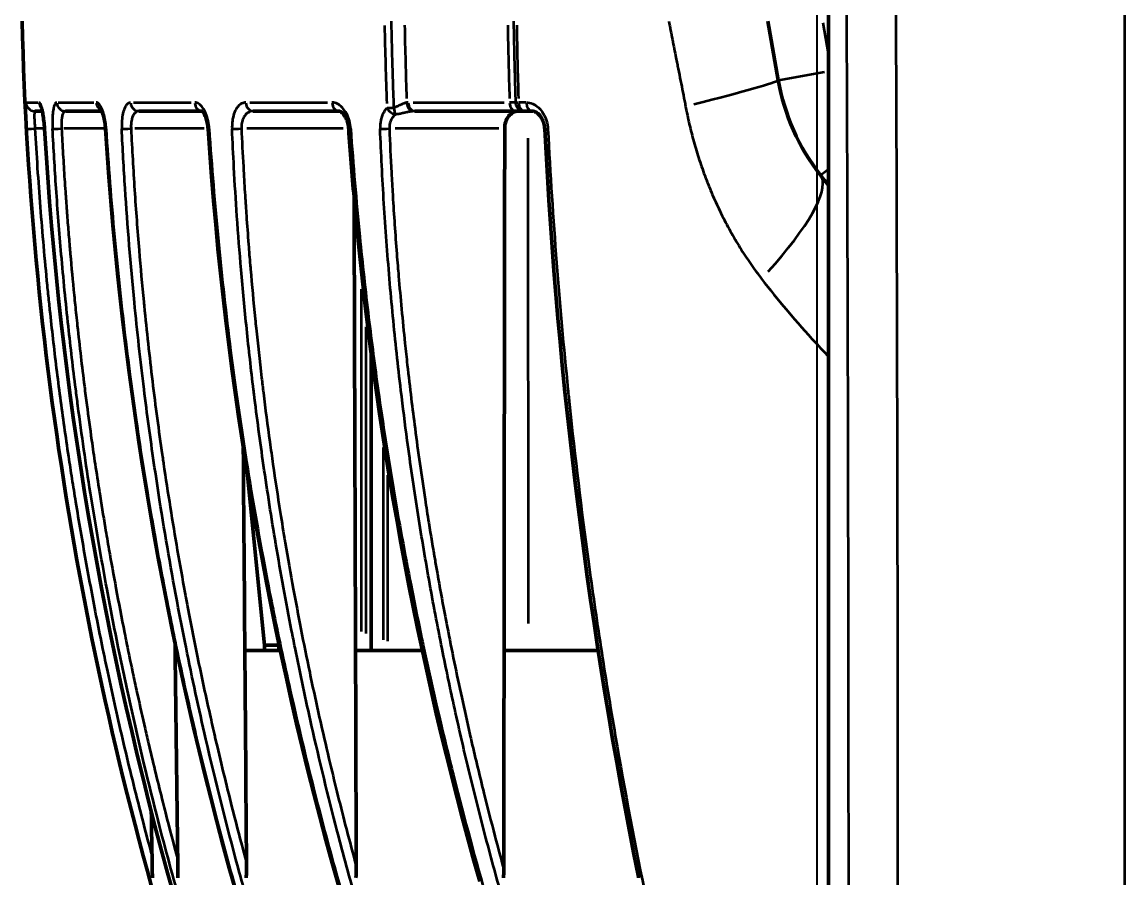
# Model space of a CAD drawing. Header units: millimetres. Extents: x 40 to 2195, y 40 to 1687.
# Drawn here: x 1656.9 to 1718.3, y 871.3 to 918.9 of the extents above; entities that cross this region are included whole.
import ezdxf

# ---------------------------------------------------------------- set-up
doc = ezdxf.new("R2010")
doc.units = ezdxf.units.MM
doc.header["$LTSCALE"] = 8
for name, color, linetype, lineweight in [('Dimension (ISO)', 7, 'Continuous', 25), ('Visible (ISO)', 7, 'Continuous', 50), ('Visible Narrow (ISO)', 7, 'Continuous', 35)]:
    doc.layers.add(name, color=color, linetype=linetype, lineweight=lineweight)
doc.styles.add('Note Text (ANSI)', font='tahoma.ttf')
doc.dimstyles.new('Default (ISO)', dxfattribs={"dimscale": 8, "dimtxt": 1, "dimasz": 2.5, "dimexe": 3.175, "dimexo": 0, "dimgap": 0.762, "dimtad": 1, "dimrnd": 1e-08, "dimzin": 0, "dimdsep": 46, "dimtxsty": 'Note Text (ANSI)', "dimcen": 0.09, "dimdle": 10, "dimclrd": 1, "dimclre": 1, "dimclrt": 1, "dimazin": 0, "dimtfac": 3.5052, "dimtmove": 0, "dimatfit": 3, "dimfxl": 1, "dimtolj": 1, "dimtzin": 0, "dimlwd": -1, "dimlwe": -1, "dimarcsym": 0})

# ---------------------------------------------------------------- blocks, each defined once
blk = doc.blocks.new('*D12')
at = {"layer": 'Defpoints', "color": 0, "transparency": 16777216}
for p in [(1778.421, 1105.216), (1701.164, 772.256), (1778.421, 772.256)]:
    blk.add_point(p, dxfattribs=at)
at = {"layer": 'Dimension (ISO)', "color": 1, "transparency": 16777216}
for p, q in [((1701.164, 772.256), (1701.164, 1130.616)), ((1778.421, 772.256), (1778.421, 1130.616)), ((1721.164, 1105.216), (1758.421, 1105.216))]:
    blk.add_line(p, q, dxfattribs=at)
for points in [[(1721.164, 1108.55), (1721.164, 1101.883), (1701.164, 1105.216)], [(1758.421, 1108.55), (1758.421, 1101.883), (1778.421, 1105.216)]]:
    blk.add_solid(points, dxfattribs=at)
at = {"layer": 'Dimension (ISO)', "color": 1, "transparency": 16777216, "insert": (1690.21, 1121.779), "char_height": 8, "attachment_point": 1, "style": 'Note Text (ANSI)'}
blk.add_mtext('\\A1;77.26 mm [3.042 in]', dxfattribs=at)

msp = doc.modelspace()

# ---------------------------------------------------------------- linework, layer by layer
at = {"layer": 'Visible (ISO)'}
for p, q in [((1701.792, 961.526), (1701.792, 816.708)), ((1698.413, 918.94), (1698.99, 915.667)), ((1698.819, 916.639), (1698.819, 916.639)), ((1698.854, 916.44), (1698.854, 916.44)), ((1657.627, 913.94), (1658.041, 913.94)), ((1658.053, 913.94), (1658.053, 913.94)), ((1659.327, 913.94), (1661.349, 913.94)), ((1661.407, 913.94), (1661.407, 913.94)), ((1663.417, 913.94), (1666.926, 913.94)), ((1669.781, 913.94), (1674.552, 913.94)), ((1678.752, 913.94), (1678.752, 913.94)), ((1678.77, 913.94), (1684.378, 913.94)), ((1684.872, 913.94), (1684.378, 913.94)), ((1684.858, 913.941), (1684.862, 913.941)), ((1684.862, 913.941), (1684.862, 913.941)), ((1685.301, 913.94), (1684.872, 913.94)), ((1685.301, 913.94), (1685.301, 913.94)), ((1676.343, 883.94), (1676.342, 900.433)), ((1670.413, 884.24), (1669.431, 893.863)), ((1665.433, 883.94), (1665.505, 883.94)), ((1666.074, 883.94), (1666.074, 883.94)), ((1669.309, 883.94), (1671.284, 883.94)), ((1670.413, 883.94), (1670.413, 884.24)), ((1670.413, 884.24), (1671.198, 884.24)), ((1671.198, 883.94), (1671.198, 884.346)), ((1675.47, 883.94), (1679.183, 883.94)), ((1683.734, 883.941), (1685.087, 883.941)), ((1683.734, 883.94), (1688.97, 883.94))]:
    msp.add_line(p, q, dxfattribs=at)
for centre, radius, start, end in [((1854.538, 923.94), 197.688, 181.4493, 197.90634), ((1710.808, 917.751), 12, 190, 217.92529), ((1740.783, 941.107), 50, 217.92529, 218.75691)]:
    msp.add_arc(centre, radius, start, end, dxfattribs=at)
for centre, major_axis, ratio, start_param, end_param in [((1677.252, 913.94), (0.3, 0), 0.000035, 2.195645, 2.1957), ((1685.084, 913.94), (6.5, 0), 0.000035, 1.538862, 1.538882), ((1662.062, 912.98), (-0.499, -0.031), 0.011301, 6.283174, 6.283202), ((1667.763, 912.98), (-0.499, -0.033), 0.004824, 6.283163, 6.283201), ((1685.086, 883.94), (-5, 0), 0.000035, 3.822621, 4.986089), ((1685.086, 883.94), (6.5, 0), 0.000035, 0.930312, 1.570646), ((1685.086, 883.94), (5, 0), 0.000035, 5.231173, 5.602066), ((1685.086, 883.94), (-6.5, 0), 0.000035, 2.08968, 2.211352), ((1675.195, 872.808), (0.135, -2.163), 0.131747, 0.786921, 1.150892), ((1683.301, 872.828), (0.207, -2.183), 0.166847, 0.775848, 1.049865)]:
    msp.add_ellipse(centre, major_axis=major_axis, ratio=ratio, start_param=start_param, end_param=end_param, dxfattribs=at)
for points, knots in [([(1658.162, 912.95), (1658.153, 913.096), (1658.141, 913.244), (1658.112, 913.515), (1658.094, 913.643), (1658.058, 913.862), (1658.039, 913.957), (1658.013, 914.058), (1658.006, 914.084), (1657.994, 914.121), (1657.989, 914.133), (1657.985, 914.144), (1657.984, 914.146), (1657.984, 914.146)], [0, 0, 0, 0, 0.0438805, 0.0438805, 0.0869113, 0.0869113, 0.1286405, 0.1286405, 0.1469576, 0.1469576, 0.1619187, 0.1619187, 0.1702261, 0.1702261, 0.1702261, 0.1702261]), ([(1661.563, 912.948), (1661.555, 913.078), (1661.54, 913.209), (1661.502, 913.451), (1661.477, 913.565), (1661.424, 913.758), (1661.395, 913.841), (1661.356, 913.928), (1661.345, 913.95), (1661.327, 913.982), (1661.32, 913.994), (1661.31, 914.008), (1661.307, 914.012), (1661.306, 914.013), (1661.306, 914.013), (1661.306, 914.013)], [0, 0, 0, 0, 0.0390809, 0.0390809, 0.0773991, 0.0773991, 0.1141963, 0.1141963, 0.1300533, 0.1300533, 0.1433459, 0.1433459, 0.1550681, 0.1550681, 0.1565221, 0.1565221, 0.1565221, 0.1565221]), ([(1667.264, 912.947), (1667.256, 913.063), (1667.24, 913.18), (1667.196, 913.396), (1667.167, 913.499), (1667.102, 913.675), (1667.065, 913.751), (1666.997, 913.863), (1666.965, 913.903), (1666.924, 913.943), (1666.913, 913.95), (1666.913, 913.95)], [0, 0, 0, 0, 0.0349355, 0.0349355, 0.0693718, 0.0693718, 0.1030885, 0.1030885, 0.1341398, 0.1341398, 0.1598435, 0.1598435, 0.1598435, 0.1598435]), ([(1675.089, 912.945), (1675.082, 913.05), (1675.065, 913.155), (1675.017, 913.351), (1674.984, 913.445), (1674.909, 913.61), (1674.866, 913.684), (1674.778, 913.801), (1674.733, 913.846), (1674.655, 913.908), (1674.621, 913.924), (1674.578, 913.939), (1674.564, 913.94), (1674.552, 913.94)], [0, 0, 0, 0, 0.0315233, 0.0315233, 0.0628888, 0.0628888, 0.0948245, 0.0948245, 0.1266073, 0.1266073, 0.1585954, 0.1585954, 0.184846, 0.184846, 0.184846, 0.184846]), ([(1684.534, 913.94), (1684.44, 913.94), (1684.338, 913.918), (1684.148, 913.821), (1684.06, 913.745), (1683.923, 913.568), (1683.865, 913.459), (1683.79, 913.219), (1683.771, 913.09), (1683.771, 912.967)], [0.4847069, 0.4847069, 0.4847069, 0.4847069, 0.5253456, 0.5253456, 0.5669203, 0.5669203, 0.6055635, 0.6055635, 0.6423957, 0.6423957, 0.6423957, 0.6423957]), ([(1685.998, 912.941), (1685.992, 913.046), (1685.975, 913.153), (1685.921, 913.35), (1685.884, 913.443), (1685.796, 913.606), (1685.744, 913.679), (1685.637, 913.796), (1685.58, 913.841), (1685.469, 913.907), (1685.415, 913.926), (1685.343, 913.939), (1685.322, 913.94), (1685.301, 913.94)], [0, 0, 0, 0, 0.0316202, 0.0316202, 0.0625884, 0.0625884, 0.0933971, 0.0933971, 0.1241331, 0.1241331, 0.156565, 0.156565, 0.1709514, 0.1709514, 0.1709514, 0.1709514]), ([(1682.379, 871.089), (1678.869, 883.462), (1676.522, 896.286), (1675.277, 910.416), (1675.177, 911.68), (1675.089, 912.945)], [0, 0, 0, 0, 3.875387, 3.875387, 4.255742, 4.255742, 4.255742, 4.255742]), ([(1664.146, 872.486), (1664.149, 872.288), (1664.153, 872.085), (1664.159, 871.691), (1664.162, 871.485), (1664.165, 871.294)], [0.000001, 0.000001, 0.000001, 0.000001, 0.0596513, 0.0596513, 0.1190409, 0.1190409, 0.1190409, 0.1190409]), ([(1665.578, 872.301), (1665.58, 872.122), (1665.581, 871.939), (1665.581, 871.605), (1665.579, 871.445), (1665.575, 871.294)], [0.000001, 0.000001, 0.000001, 0.000001, 0.0539517, 0.0539517, 0.1006371, 0.1006371, 0.1006371, 0.1006371]), ([(1669.403, 872.12), (1669.404, 871.973), (1669.404, 871.824), (1669.399, 871.551), (1669.395, 871.419), (1669.388, 871.294)], [0.000001, 0.000001, 0.000001, 0.000001, 0.04401793, 0.04401793, 0.08249014, 0.08249014, 0.08249014, 0.08249014])]:
    msp.add_open_spline(points, degree=3, knots=knots, dxfattribs=at)
for points in [[(1665.376, 870.276), (1661.447, 884.154), (1659.013, 898.551), (1658.162, 912.95)], [(1668.805, 870.549), (1664.903, 884.334), (1662.462, 898.638), (1661.563, 912.948)], [(1674.532, 870.821), (1670.655, 884.507), (1668.208, 898.722), (1667.264, 912.947)], [(1683.734, 883.94), (1683.745, 893.616), (1683.757, 903.291), (1683.771, 912.967)], [(1691.213, 871.346), (1688.477, 884.886), (1686.719, 898.91), (1685.998, 912.941)], [(1675.47, 883.94), (1675.442, 892.347), (1675.414, 900.754), (1675.388, 909.161)], [(1669.309, 883.94), (1669.28, 887.69), (1669.251, 891.44), (1669.221, 895.19)], [(1665.433, 883.94), (1665.432, 884.062), (1665.43, 884.184), (1665.429, 884.305)], [(1665.433, 883.94), (1665.481, 880.061), (1665.53, 876.181), (1665.578, 872.301)], [(1669.309, 883.94), (1669.34, 880), (1669.372, 876.06), (1669.403, 872.12)], [(1675.47, 883.94), (1675.483, 879.941), (1675.496, 875.942), (1675.51, 871.942)], [(1683.734, 883.94), (1683.729, 879.884), (1683.724, 875.828), (1683.72, 871.771)], [(1664.103, 874.991), (1664.118, 874.156), (1664.132, 873.321), (1664.146, 872.486)], [(1691.224, 871.294), (1691.221, 871.311), (1691.217, 871.328), (1691.213, 871.346)]]:
    msp.add_open_spline(points, degree=3, dxfattribs=at)
at = {"layer": 'Visible Narrow (ISO)'}
for p, q in [((1718.284, 836.191), (1718.284, 925.381)), ((1701.476, 918.846), (1701.776, 917.146)), ((1698.999, 915.668), (1701.569, 916.121)), ((1657.144, 914.416), (1657.81, 914.416)), ((1658.928, 914.416), (1660.905, 914.416)), ((1663.113, 914.416), (1666.326, 914.416)), ((1669.581, 914.416), (1673.902, 914.416)), ((1678.669, 914.416), (1683.748, 914.416)), ((1684.953, 914.416), (1684.564, 914.416)), ((1658.134, 912.967), (1657.657, 912.967)), ((1658.167, 912.967), (1658.167, 912.967)), ((1661.439, 912.967), (1659.234, 912.967)), ((1661.589, 912.967), (1661.589, 912.967)), ((1667.048, 912.967), (1663.194, 912.967)), ((1667.325, 912.967), (1667.325, 912.967)), ((1674.789, 912.967), (1669.42, 912.967)), ((1675.199, 912.967), (1675.199, 912.967)), ((1683.45, 912.967), (1677.674, 912.967)), ((1685.086, 885.441), (1685.085, 912.441)), ((1701.343, 910.376), (1701.75, 910.693)), ((1675.786, 904.042), (1675.787, 884.998)), ((1676.036, 901.944), (1676.037, 884.888)), ((1676.384, 884.749), (1676.384, 899.311)), ((1676.998, 895.232), (1676.998, 884.535)), ((1677.254, 893.69), (1677.254, 884.454)), ((1671.214, 883.957), (1671.214, 884.257))]:
    msp.add_line(p, q, dxfattribs=at)
msp.add_arc((1684.872, 914.44), 0.5, 186.24153, 265.59142, dxfattribs=at)
for centre, major_axis, ratio, start_param, end_param in [((1689.807, 867.261), (0, -453.793), 0.034923, 1.430949, 1.759061), ((1825.503, 923.94), (0, -197.688), 0.751038, 4.738904, 4.760867), ((1824.431, 923.94), (0, -197.188), 0.741844, 4.738897, 4.759578), ((1816.119, 923.94), (0, 197.188), 0.670572, 1.597303, 1.617967), ((1814.916, 923.94), (0, -197.688), 0.66026, 4.738829, 4.75944), ((1687.604, 912.983), (11.386, 2.684), 0.024033, 5.335441, 6.232005), ((1684.872, 914.44), (-0.5, -0.016), 0.03608, 0.043375, 0.806341), ((1657.627, 914.44), (0, -0.5), 0.999398, 4.836617, 6.206944), ((1658.363, 914.44), (0, 0.5), 0.990238, 1.654049, 2.285065), ((1659.327, 914.44), (0, -0.5), 0.978233, 4.836696, 6.207021), ((1661.51, 914.44), (0, -0.5), 0.951065, 4.817188, 5.836045), ((1663.417, 914.44), (0, -0.5), 0.927323, 4.836707, 6.207029), ((1666.964, 914.44), (0, -0.5), 0.883172, 4.83209, 6.119179), ((1669.781, 914.44), (0, -0.5), 0.848106, 4.836723, 6.207038), ((1674.552, 914.44), (0, -0.5), 0.788713, 4.836715, 6.207055), ((1677.59, 914.145), (-0.366, 0.341), 0.638682, 1.093208, 2.237634), ((1677.59, 914.145), (-0.5, -0.019), 0.032918, 0.763204, 1.526169), ((1677.59, 914.145), (0.103, -0.489), 0.007782, 4.790873, 5.62637), ((1678.498, 912.567), (-0.178, 1.846), 0.669927, 6.221455, 6.28016), ((1678.69, 914.437), (0.048, -0.498), 0.74238, 4.763745, 6.105656), ((1678.77, 914.44), (0, -0.5), 0.74083, 4.836855, 6.207064), ((1678.748, 913.856), (-0.286, -0.007), 0.29607, 4.641372, 4.863564), ((1684.378, 914.44), (0, -0.5), 0.670582, 4.836832, 6.207063), ((1684.872, 914.44), (0, -0.5), 0.660257, 4.836717, 6.207055), ((1685.301, 914.44), (0, -0.5), 0.654912, 4.836732, 6.207057), ((1657.665, 912.98), (-0.499, -0.028), 0.022342, 0.090192, 1.425481), ((1658.661, 912.98), (-0.499, -0.03), 0.017117, 6.132833, 6.275288), ((1659.102, 912.98), (-0.499, -0.026), 0.027043, 0.259828, 1.51703), ((1662.062, 912.98), (-0.499, -0.031), 0.011301, 5.967395, 6.266554), ((1662.927, 912.98), (-0.499, -0.024), 0.031285, 0.429586, 1.60861), ((1667.763, 912.98), (-0.499, -0.033), 0.004824, 5.802069, 6.257842), ((1669.026, 912.98), (-0.5, -0.022), 0.035139, 0.59942, 1.700207), ((1675.588, 912.98), (-0.499, -0.035), 0.002392, 0.034052, 0.646333), ((1677.216, 912.98), (-0.5, -0.02), 0.038679, 0.769312, 1.791824), ((1686.497, 912.967), (-0.499, -0.026), 0.029632, 0.043702, 0.830432), ((1692.909, 903.103), (8.415, 7.295), 0.223598, 5.221708, 6.216226)]:
    msp.add_ellipse(centre, major_axis=major_axis, ratio=ratio, start_param=start_param, end_param=end_param, dxfattribs=at)
for points, knots in [([(1702.716, 796.295), (1702.718, 796.61), (1702.72, 796.926), (1702.722, 797.241), (1702.762, 804.666), (1702.796, 812.11), (1702.824, 819.577), (1702.831, 821.403), (1702.837, 823.23), (1702.843, 825.059), (1702.863, 831.025), (1702.878, 837.004), (1702.89, 842.988), (1702.896, 846.337), (1702.901, 849.689), (1702.905, 853.041), (1702.909, 857.514), (1702.912, 861.989), (1702.912, 866.464), (1702.913, 871.335), (1702.91, 876.207), (1702.905, 881.076), (1702.902, 884.032), (1702.898, 886.986), (1702.892, 889.939), (1702.881, 896.319), (1702.865, 902.692), (1702.845, 909.052), (1702.84, 910.484), (1702.835, 911.915), (1702.83, 913.346), (1702.802, 921.131), (1702.767, 928.894), (1702.725, 936.62), (1702.725, 936.698), (1702.724, 936.775), (1702.724, 936.853), (1702.682, 944.5), (1702.634, 952.112), (1702.578, 959.691)], [0.0000015, 0.0000015, 0.0000015, 0.0000015, 0.0058229, 0.0058229, 0.0058229, 0.1428571, 0.1428571, 0.1428571, 0.176372, 0.176372, 0.176372, 0.2857143, 0.2857143, 0.2857143, 0.3469143, 0.3469143, 0.3469143, 0.4285714, 0.4285714, 0.4285714, 0.5174708, 0.5174708, 0.5174708, 0.5714286, 0.5714286, 0.5714286, 0.6880265, 0.6880265, 0.6880265, 0.7142857, 0.7142857, 0.7142857, 0.8571429, 0.8571429, 0.8571429, 0.85858, 0.85858, 0.85858, 0.9999988, 0.9999988, 0.9999988, 0.9999988]), ([(1677.454, 918.94), (1677.463, 918.439), (1677.475, 917.927), (1677.487, 917.41), (1677.5, 916.894), (1677.515, 916.373), (1677.531, 915.828), (1677.548, 915.283), (1677.567, 914.714), (1677.589, 914.128)], [0, 0, 0, 0, 0.333333, 0.333333, 0.333333, 0.666667, 0.666667, 0.666667, 1, 1, 1, 1]), ([(1684.262, 918.94), (1684.27, 918.471), (1684.279, 917.991), (1684.29, 917.506), (1684.293, 917.359), (1684.296, 917.212), (1684.299, 917.064), (1684.307, 916.723), (1684.316, 916.376), (1684.325, 916.019), (1684.339, 915.508), (1684.355, 914.974), (1684.372, 914.425)], [0, 0, 0, 0, 0.3333333, 0.3333333, 0.3333333, 0.4341055, 0.4341055, 0.4341055, 0.6666667, 0.6666667, 0.6666667, 0.9999998, 0.9999998, 0.9999998, 0.9999998]), ([(1692.905, 918.94), (1692.972, 918.595), (1693.038, 918.257), (1693.103, 917.925), (1693.17, 917.583), (1693.236, 917.249), (1693.3, 916.921), (1693.322, 916.808), (1693.345, 916.697), (1693.366, 916.586), (1693.375, 916.54), (1693.384, 916.495), (1693.393, 916.45), (1693.437, 916.228), (1693.481, 916.01), (1693.524, 915.795), (1693.567, 915.576), (1693.61, 915.362), (1693.651, 915.15), (1693.694, 914.933), (1693.736, 914.72), (1693.776, 914.51), (1693.796, 914.409), (1693.815, 914.308), (1693.834, 914.209)], [0, 0, 0, 0, 0.1978995, 0.1978995, 0.1978995, 0.4014458, 0.4014458, 0.4014458, 0.471292, 0.471292, 0.471292, 0.5, 0.5, 0.5, 0.6406281, 0.6406281, 0.6406281, 0.78329, 0.78329, 0.78329, 0.9295382, 0.9295382, 0.9295382, 1, 1, 1, 1]), ([(1684.372, 914.425), (1684.372, 914.424), (1684.372, 914.424), (1684.369, 914.423), (1684.362, 914.422), (1684.341, 914.42), (1684.329, 914.42), (1684.312, 914.419), (1684.309, 914.419), (1684.301, 914.419), (1684.295, 914.419), (1684.274, 914.418), (1684.258, 914.418), (1684.224, 914.417), (1684.205, 914.417), (1684.174, 914.417), (1684.162, 914.417), (1684.122, 914.417), (1684.093, 914.416), (1684.055, 914.416), (1684.049, 914.416), (1684.044, 914.416)], [0, 0, 0, 0, 0.0520563, 0.0520563, 0.25, 0.25, 0.4144167, 0.4144167, 0.4372526, 0.4372526, 0.5, 0.5, 0.6266379, 0.6266379, 0.75, 0.75, 0.8187149, 0.8187149, 0.9721775, 0.9721775, 0.9994104, 0.9994104, 0.9994104, 0.9994104]), ([(1657.627, 913.94), (1657.621, 913.94), (1657.616, 913.934), (1657.61, 913.916), (1657.609, 913.911), (1657.607, 913.901), (1657.606, 913.897), (1657.602, 913.874), (1657.6, 913.851), (1657.597, 913.806), (1657.596, 913.787), (1657.595, 913.763), (1657.595, 913.759), (1657.594, 913.717), (1657.594, 913.674), (1657.595, 913.6), (1657.596, 913.572), (1657.596, 913.541), (1657.596, 913.541), (1657.598, 913.502), (1657.599, 913.463), (1657.603, 913.381), (1657.605, 913.339), (1657.608, 913.287), (1657.608, 913.278), (1657.609, 913.265), (1657.609, 913.26), (1657.613, 913.196), (1657.617, 913.136), (1657.624, 913.039), (1657.627, 913.003), (1657.63, 912.967)], [0, 0, 0, 0, 0.1265374, 0.1265374, 0.173657, 0.173657, 0.2, 0.2, 0.3151758, 0.3151758, 0.3858031, 0.3858031, 0.4, 0.4, 0.5256316, 0.5256316, 0.5979541, 0.5979541, 0.6, 0.6, 0.6910827, 0.6910827, 0.7821103, 0.7821103, 0.8, 0.8, 0.8101085, 0.8101085, 0.9298148, 0.9298148, 1, 1, 1, 1]), ([(1658.168, 912.952), (1658.158, 913.112), (1658.133, 913.413), (1658.077, 913.83), (1658.009, 914.158), (1657.937, 914.367), (1657.891, 914.416), (1657.868, 914.416)], [0, 0, 0, 0, 0.2, 0.4, 0.6, 0.8, 1, 1, 1, 1]), ([(1658.839, 914.416), (1658.812, 914.416), (1658.787, 914.401), (1658.758, 914.363), (1658.752, 914.353), (1658.724, 914.305), (1658.703, 914.253), (1658.681, 914.171), (1658.676, 914.153), (1658.651, 914.043), (1658.635, 913.933), (1658.612, 913.686), (1658.605, 913.549), (1658.601, 913.294), (1658.603, 913.179), (1658.609, 913.024), (1658.61, 912.988), (1658.612, 912.952)], [0, 0, 0, 0, 0.157546, 0.157546, 0.2, 0.2, 0.356997, 0.356997, 0.4, 0.4, 0.6, 0.6, 0.8, 0.8, 0.954598, 0.954598, 1, 1, 1, 1]), ([(1659.327, 913.94), (1659.31, 913.94), (1659.292, 913.935), (1659.276, 913.926), (1659.266, 913.92), (1659.257, 913.912), (1659.247, 913.903), (1659.244, 913.899), (1659.241, 913.896), (1659.237, 913.892), (1659.222, 913.874), (1659.208, 913.851), (1659.195, 913.824), (1659.186, 913.805), (1659.178, 913.785), (1659.17, 913.763), (1659.169, 913.759), (1659.168, 913.756), (1659.166, 913.752), (1659.155, 913.718), (1659.145, 913.68), (1659.137, 913.639), (1659.13, 913.607), (1659.125, 913.573), (1659.12, 913.537), (1659.116, 913.504), (1659.112, 913.469), (1659.109, 913.432), (1659.106, 913.396), (1659.104, 913.358), (1659.103, 913.32), (1659.102, 913.303), (1659.102, 913.285), (1659.101, 913.268), (1659.101, 913.262), (1659.101, 913.256), (1659.101, 913.251), (1659.1, 913.191), (1659.102, 913.129), (1659.105, 913.067), (1659.106, 913.034), (1659.108, 913), (1659.111, 912.967)], [0, 0, 0, 0, 0.1098717, 0.1098717, 0.1098717, 0.1759848, 0.1759848, 0.1759848, 0.2, 0.2, 0.2, 0.3122921, 0.3122921, 0.3122921, 0.3879493, 0.3879493, 0.3879493, 0.4, 0.4, 0.4, 0.5131253, 0.5131253, 0.5131253, 0.6, 0.6, 0.6, 0.6816219, 0.6816219, 0.6816219, 0.763821, 0.763821, 0.763821, 0.8, 0.8, 0.8, 0.8118798, 0.8118798, 0.8118798, 0.9346696, 0.9346696, 0.9346696, 1, 1, 1, 1]), ([(1661.59, 912.952), (1661.58, 913.111), (1661.546, 913.412), (1661.453, 913.829), (1661.327, 914.157), (1661.183, 914.368), (1661.085, 914.416), (1661.035, 914.416)], [0, 0, 0, 0, 0.2, 0.4, 0.6, 0.8, 1, 1, 1, 1]), ([(1662.954, 914.416), (1662.904, 914.416), (1662.857, 914.401), (1662.801, 914.362), (1662.788, 914.352), (1662.733, 914.302), (1662.693, 914.249), (1662.647, 914.166), (1662.637, 914.147), (1662.585, 914.037), (1662.55, 913.926), (1662.495, 913.679), (1662.476, 913.543), (1662.457, 913.29), (1662.455, 913.175), (1662.458, 913.022), (1662.459, 912.987), (1662.461, 912.952)], [0, 0, 0, 0, 0.1554271, 0.1554271, 0.2, 0.2, 0.357529, 0.357529, 0.4, 0.4, 0.6, 0.6, 0.8, 0.8, 0.9554367, 0.9554367, 1, 1, 1, 1]), ([(1663.417, 913.94), (1663.391, 913.94), (1663.364, 913.937), (1663.339, 913.929), (1663.316, 913.923), (1663.294, 913.913), (1663.273, 913.901), (1663.269, 913.898), (1663.265, 913.896), (1663.261, 913.894), (1663.26, 913.893), (1663.258, 913.891), (1663.256, 913.89), (1663.235, 913.876), (1663.215, 913.859), (1663.195, 913.84), (1663.176, 913.82), (1663.157, 913.797), (1663.14, 913.772), (1663.136, 913.767), (1663.133, 913.762), (1663.13, 913.757), (1663.128, 913.755), (1663.126, 913.752), (1663.124, 913.749), (1663.109, 913.725), (1663.095, 913.699), (1663.082, 913.671), (1663.069, 913.643), (1663.057, 913.613), (1663.046, 913.582), (1663.041, 913.566), (1663.035, 913.549), (1663.03, 913.532), (1663.017, 913.489), (1663.007, 913.443), (1662.998, 913.395), (1662.991, 913.353), (1662.985, 913.31), (1662.981, 913.265), (1662.981, 913.258), (1662.98, 913.251), (1662.98, 913.244), (1662.977, 913.213), (1662.976, 913.182), (1662.975, 913.15), (1662.974, 913.111), (1662.974, 913.072), (1662.976, 913.032), (1662.977, 913.011), (1662.978, 912.989), (1662.979, 912.967)], [0, 0, 0, 0, 0.093789, 0.093789, 0.093789, 0.178262, 0.178262, 0.178262, 0.193626, 0.193626, 0.193626, 0.2, 0.2, 0.2, 0.286364, 0.286364, 0.286364, 0.373477, 0.373477, 0.373477, 0.390325, 0.390325, 0.390325, 0.4, 0.4, 0.4, 0.47909, 0.47909, 0.47909, 0.55845, 0.55845, 0.55845, 0.6, 0.6, 0.6, 0.706593, 0.706593, 0.706593, 0.8, 0.8, 0.8, 0.814458, 0.814458, 0.814458, 0.878422, 0.878422, 0.878422, 0.9568, 0.9568, 0.9568, 1, 1, 1, 1]), ([(1669.358, 914.416), (1669.285, 914.416), (1669.217, 914.401), (1669.132, 914.362), (1669.111, 914.351), (1669.029, 914.3), (1668.97, 914.247), (1668.9, 914.163), (1668.884, 914.142), (1668.803, 914.027), (1668.749, 913.916), (1668.664, 913.67), (1668.634, 913.535), (1668.601, 913.284), (1668.594, 913.17), (1668.595, 913.019), (1668.596, 912.986), (1668.598, 912.952)], [0, 0, 0, 0, 0.1509558, 0.1509558, 0.2, 0.2, 0.3529014, 0.3529014, 0.4, 0.4, 0.6, 0.6, 0.8, 0.8, 0.9563242, 0.9563242, 1, 1, 1, 1]), ([(1669.781, 913.94), (1669.745, 913.94), (1669.71, 913.937), (1669.675, 913.93), (1669.637, 913.923), (1669.6, 913.912), (1669.565, 913.897), (1669.559, 913.894), (1669.553, 913.891), (1669.547, 913.889), (1669.519, 913.876), (1669.492, 913.86), (1669.466, 913.843), (1669.44, 913.825), (1669.415, 913.805), (1669.391, 913.783), (1669.378, 913.771), (1669.365, 913.757), (1669.352, 913.744), (1669.329, 913.719), (1669.308, 913.692), (1669.289, 913.664), (1669.269, 913.635), (1669.251, 913.605), (1669.234, 913.573), (1669.227, 913.558), (1669.219, 913.542), (1669.212, 913.526), (1669.21, 913.523), (1669.209, 913.52), (1669.208, 913.517), (1669.194, 913.484), (1669.181, 913.451), (1669.171, 913.416), (1669.158, 913.377), (1669.148, 913.337), (1669.141, 913.296), (1669.138, 913.284), (1669.136, 913.273), (1669.134, 913.261), (1669.133, 913.252), (1669.131, 913.242), (1669.13, 913.233), (1669.126, 913.205), (1669.123, 913.176), (1669.121, 913.148), (1669.119, 913.109), (1669.118, 913.071), (1669.119, 913.032), (1669.119, 913.01), (1669.12, 912.988), (1669.122, 912.967)], [0, 0, 0, 0, 0.087236, 0.087236, 0.087236, 0.183835, 0.183835, 0.183835, 0.2, 0.2, 0.2, 0.2773774, 0.2773774, 0.2773774, 0.3551406, 0.3551406, 0.3551406, 0.4, 0.4, 0.4, 0.4801377, 0.4801377, 0.4801377, 0.5608742, 0.5608742, 0.5608742, 0.6, 0.6, 0.6, 0.6076529, 0.6076529, 0.6076529, 0.6863118, 0.6863118, 0.6863118, 0.7747554, 0.7747554, 0.7747554, 0.8, 0.8, 0.8, 0.8193634, 0.8193634, 0.8193634, 0.8783285, 0.8783285, 0.8783285, 0.9566331, 0.9566331, 0.9566331, 1, 1, 1, 1]), ([(1677.215, 914.12), (1677.211, 914.116), (1677.207, 914.112), (1677.182, 914.084), (1677.162, 914.06), (1677.123, 914.009), (1677.105, 913.983), (1677.069, 913.929), (1677.053, 913.901), (1677.022, 913.845), (1677.008, 913.817), (1676.989, 913.777), (1676.984, 913.766), (1676.964, 913.718), (1676.949, 913.681), (1676.922, 913.602), (1676.909, 913.561), (1676.887, 913.477), (1676.877, 913.434), (1676.865, 913.371), (1676.862, 913.352), (1676.854, 913.3), (1676.85, 913.267), (1676.843, 913.2), (1676.841, 913.166), (1676.837, 913.098), (1676.837, 913.065), (1676.837, 913.005), (1676.837, 912.978), (1676.838, 912.952)], [0, 0, 0, 0, 0.0139116, 0.0139116, 0.093767, 0.093767, 0.174118, 0.174118, 0.2563804, 0.2563804, 0.3333333, 0.3333333, 0.3633831, 0.3633831, 0.4607658, 0.4607658, 0.5637162, 0.5637162, 0.6666667, 0.6666667, 0.7123927, 0.7123927, 0.7896575, 0.7896575, 0.8668837, 0.8668837, 0.9424338, 0.9424338, 1, 1, 1, 1]), ([(1678.319, 914.412), (1678.302, 914.41), (1678.286, 914.407), (1678.25, 914.398), (1678.232, 914.393), (1678.211, 914.386), (1678.208, 914.385), (1678.202, 914.383), (1678.198, 914.381), (1678.171, 914.372), (1678.149, 914.363), (1678.114, 914.349), (1678.102, 914.344), (1678.08, 914.335), (1678.071, 914.331), (1678.041, 914.318), (1678.021, 914.309), (1677.993, 914.296), (1677.985, 914.292), (1677.963, 914.282), (1677.949, 914.275), (1677.913, 914.259), (1677.892, 914.249), (1677.852, 914.231), (1677.835, 914.223), (1677.801, 914.208), (1677.786, 914.201), (1677.749, 914.186), (1677.728, 914.177), (1677.697, 914.165), (1677.687, 914.161), (1677.654, 914.149), (1677.632, 914.142), (1677.61, 914.134), (1677.608, 914.134), (1677.601, 914.132), (1677.595, 914.13), (1677.589, 914.128)], [0.0004365, 0.0004365, 0.0004365, 0.0004365, 0.0647271, 0.0647271, 0.1328721, 0.1328721, 0.1428571, 0.1428571, 0.1577454, 0.1577454, 0.2393027, 0.2393027, 0.2857143, 0.2857143, 0.3205395, 0.3205395, 0.3968714, 0.3968714, 0.4285714, 0.4285714, 0.4832066, 0.4832066, 0.5714286, 0.5714286, 0.6459034, 0.6459034, 0.7142857, 0.7142857, 0.8086379, 0.8086379, 0.8571429, 0.8571429, 0.9632435, 0.9632435, 0.9711673, 0.9711673, 1, 1, 1, 1]), ([(1678.7, 913.938), (1678.677, 913.936), (1678.655, 913.934), (1678.632, 913.931), (1678.607, 913.928), (1678.583, 913.924), (1678.558, 913.92), (1678.554, 913.92), (1678.551, 913.919), (1678.547, 913.919), (1678.513, 913.913), (1678.478, 913.906), (1678.443, 913.899), (1678.424, 913.896), (1678.406, 913.892), (1678.387, 913.888), (1678.357, 913.882), (1678.328, 913.875), (1678.299, 913.869), (1678.276, 913.864), (1678.253, 913.859), (1678.23, 913.854), (1678.195, 913.846), (1678.161, 913.838), (1678.128, 913.831), (1678.111, 913.827), (1678.095, 913.824), (1678.078, 913.82), (1678.043, 913.812), (1678.008, 913.805), (1677.974, 913.798), (1677.961, 913.795), (1677.948, 913.792), (1677.935, 913.79), (1677.899, 913.782), (1677.865, 913.776), (1677.831, 913.77), (1677.82, 913.768), (1677.81, 913.766), (1677.799, 913.764), (1677.755, 913.756), (1677.713, 913.749), (1677.672, 913.743)], [0.0000001, 0.0000001, 0.0000001, 0.0000001, 0.065056, 0.065056, 0.065056, 0.1330093, 0.1330093, 0.1330093, 0.1428571, 0.1428571, 0.1428571, 0.2359662, 0.2359662, 0.2359662, 0.2857143, 0.2857143, 0.2857143, 0.3648697, 0.3648697, 0.3648697, 0.4285714, 0.4285714, 0.4285714, 0.5238615, 0.5238615, 0.5238615, 0.5714286, 0.5714286, 0.5714286, 0.6746622, 0.6746622, 0.6746622, 0.7142857, 0.7142857, 0.7142857, 0.8225915, 0.8225915, 0.8225915, 0.8571429, 0.8571429, 0.8571429, 0.9998829, 0.9998829, 0.9998829, 0.9998829]), ([(1693.834, 914.209), (1693.896, 913.88), (1693.966, 913.551), (1694.043, 913.221), (1694.12, 912.891), (1694.204, 912.56), (1694.297, 912.229), (1694.389, 911.897), (1694.49, 911.565), (1694.599, 911.231), (1694.708, 910.898), (1694.826, 910.563), (1694.952, 910.227), (1695.069, 909.92), (1695.193, 909.613), (1695.323, 909.307), (1695.336, 909.279), (1695.348, 909.25), (1695.36, 909.222), (1695.497, 908.907), (1695.64, 908.595), (1695.791, 908.288), (1695.8, 908.269), (1695.808, 908.251), (1695.817, 908.233), (1695.977, 907.908), (1696.145, 907.588), (1696.319, 907.274), (1696.493, 906.96), (1696.674, 906.652), (1696.862, 906.349), (1697.05, 906.047), (1697.244, 905.75), (1697.445, 905.461), (1697.646, 905.171), (1697.853, 904.888), (1698.066, 904.611)], [0, 0, 0, 0, 0.1, 0.1, 0.1, 0.2, 0.2, 0.2, 0.3, 0.3, 0.3, 0.4, 0.4, 0.4, 0.491489, 0.491489, 0.491489, 0.5, 0.5, 0.5, 0.594396, 0.594396, 0.594396, 0.6, 0.6, 0.6, 0.7, 0.7, 0.7, 0.8, 0.8, 0.8, 0.9, 0.9, 0.9, 1, 1, 1, 1]), ([(1677.672, 913.743), (1677.616, 913.697), (1677.567, 913.645), (1677.526, 913.588), (1677.511, 913.567), (1677.496, 913.545), (1677.483, 913.523), (1677.465, 913.492), (1677.448, 913.461), (1677.434, 913.428), (1677.419, 913.395), (1677.406, 913.361), (1677.395, 913.327), (1677.388, 913.304), (1677.382, 913.281), (1677.377, 913.258), (1677.369, 913.223), (1677.362, 913.186), (1677.358, 913.149), (1677.354, 913.112), (1677.352, 913.075), (1677.351, 913.038), (1677.351, 913.014), (1677.352, 912.99), (1677.354, 912.967)], [0, 0, 0, 0, 0.2436496, 0.2436496, 0.2436496, 0.3333333, 0.3333333, 0.3333333, 0.4576225, 0.4576225, 0.4576225, 0.5846022, 0.5846022, 0.5846022, 0.6666667, 0.6666667, 0.6666667, 0.7934891, 0.7934891, 0.7934891, 0.9203397, 0.9203397, 0.9203397, 1, 1, 1, 1]), ([(1664.349, 870.017), (1663.794, 871.976), (1663.269, 873.943), (1662.276, 877.909), (1661.809, 879.908), (1661.211, 882.656), (1661.054, 883.399), (1660.477, 886.207), (1660.087, 888.277), (1659.371, 892.429), (1659.047, 894.512), (1658.668, 897.225), (1658.584, 897.853), (1658.228, 900.598), (1657.988, 902.719), (1657.578, 906.953), (1657.408, 909.065), (1657.234, 911.771), (1657.199, 912.361), (1657.166, 912.952)], [0, 0, 0, 0, 0.1399551, 0.1399551, 0.281088, 0.281088, 0.3333333, 0.3333333, 0.4781961, 0.4781961, 0.623119, 0.623119, 0.6666667, 0.6666667, 0.8134965, 0.8134965, 0.9592906, 0.9592906, 1, 1, 1, 1]), ([(1657.63, 912.967), (1657.67, 912.244), (1657.714, 911.518), (1657.812, 910.064), (1657.864, 909.336), (1657.978, 907.881), (1658.038, 907.153), (1658.167, 905.702), (1658.235, 904.979), (1658.338, 903.946), (1658.369, 903.635), (1658.417, 903.181), (1658.432, 903.037), (1658.504, 902.352), (1658.564, 901.811), (1658.688, 900.728), (1658.753, 900.186), (1658.887, 899.103), (1658.956, 898.561), (1659.1, 897.474), (1659.174, 896.928), (1659.329, 895.835), (1659.409, 895.287), (1659.554, 894.324), (1659.617, 893.913), (1659.75, 893.072), (1659.819, 892.642), (1659.978, 891.672), (1660.069, 891.13), (1660.256, 890.043), (1660.352, 889.497), (1660.548, 888.406), (1660.649, 887.86), (1660.855, 886.767), (1660.96, 886.22), (1661.176, 885.127), (1661.286, 884.58), (1661.484, 883.616), (1661.571, 883.197), (1661.808, 882.083), (1661.958, 881.393), (1662.123, 880.656), (1662.135, 880.605), (1662.301, 879.866), (1662.459, 879.183), (1662.781, 877.824), (1662.945, 877.148), (1663.28, 875.798), (1663.451, 875.125), (1663.796, 873.796), (1663.969, 873.141), (1664.146, 872.486)], [0, 0, 0, 0, 0.056763, 0.056763, 0.113319, 0.113319, 0.169725, 0.169725, 0.22585, 0.22585, 0.25, 0.25, 0.261203, 0.261203, 0.303439, 0.303439, 0.345587, 0.345587, 0.387388, 0.387388, 0.428904, 0.428904, 0.469849, 0.469849, 0.5, 0.5, 0.530871, 0.530871, 0.569139, 0.569139, 0.607139, 0.607139, 0.644947, 0.644947, 0.682739, 0.682739, 0.720663, 0.720663, 0.75, 0.75, 0.799081, 0.799081, 0.802736, 0.802736, 0.852098, 0.852098, 0.901603, 0.901603, 0.951325, 0.951325, 1, 1, 1, 1]), ([(1665.695, 870.017), (1665.246, 871.605), (1664.817, 873.2), (1663.85, 876.982), (1663.331, 879.174), (1662.648, 882.294), (1662.454, 883.215), (1662.05, 885.198), (1661.843, 886.261), (1661.312, 889.113), (1661.004, 890.905), (1660.467, 894.316), (1660.233, 895.935), (1659.979, 897.864), (1659.939, 898.17), (1659.754, 899.636), (1659.617, 900.796), (1659.346, 903.294), (1659.215, 904.632), (1658.99, 907.198), (1658.894, 908.425), (1658.735, 910.752), (1658.669, 911.852), (1658.612, 912.952)], [0, 0, 0, 0, 0.113592, 0.113592, 0.268615, 0.268615, 0.333333, 0.333333, 0.407849, 0.407849, 0.532885, 0.532885, 0.64541, 0.64541, 0.666667, 0.666667, 0.747042, 0.747042, 0.839534, 0.839534, 0.92421, 0.92421, 1, 1, 1, 1]), ([(1659.111, 912.967), (1659.135, 912.497), (1659.161, 912.025), (1659.217, 911.082), (1659.246, 910.61), (1659.287, 909.985), (1659.298, 909.831), (1659.31, 909.654), (1659.311, 909.632), (1659.337, 909.256), (1659.363, 908.902), (1659.415, 908.194), (1659.443, 907.839), (1659.499, 907.128), (1659.529, 906.772), (1659.565, 906.354), (1659.57, 906.298), (1659.581, 906.163), (1659.588, 906.084), (1659.66, 905.262), (1659.732, 904.496), (1659.846, 903.345), (1659.884, 902.976), (1659.944, 902.403), (1659.966, 902.202), (1660.049, 901.438), (1660.113, 900.867), (1660.245, 899.746), (1660.312, 899.199), (1660.425, 898.302), (1660.469, 897.958), (1660.599, 896.968), (1660.689, 896.313), (1660.846, 895.205), (1660.911, 894.761), (1661.054, 893.804), (1661.133, 893.289), (1661.317, 892.115), (1661.425, 891.452), (1661.606, 890.374), (1661.676, 889.969), (1661.87, 888.855), (1662, 888.137), (1662.287, 886.597), (1662.446, 885.772), (1662.653, 884.734), (1662.692, 884.538), (1662.854, 883.739), (1662.981, 883.128), (1663.187, 882.164), (1663.261, 881.819), (1663.472, 880.854), (1663.612, 880.229), (1663.832, 879.271), (1663.907, 878.947), (1664.222, 877.602), (1664.476, 876.558), (1664.794, 875.296), (1664.843, 875.103), (1665.111, 874.056), (1665.339, 873.186), (1665.578, 872.301)], [0, 0, 0, 0, 0.04675, 0.04675, 0.093513, 0.093513, 0.108939, 0.108939, 0.111111, 0.111111, 0.146573, 0.146573, 0.181916, 0.181916, 0.216831, 0.216831, 0.222222, 0.222222, 0.229808, 0.229808, 0.300602, 0.300602, 0.333333, 0.333333, 0.350865, 0.350865, 0.399542, 0.399542, 0.444444, 0.444444, 0.471832, 0.471832, 0.522443, 0.522443, 0.555556, 0.555556, 0.592815, 0.592815, 0.639195, 0.639195, 0.666667, 0.666667, 0.713756, 0.713756, 0.765759, 0.765759, 0.777778, 0.777778, 0.814581, 0.814581, 0.834893, 0.834893, 0.870757, 0.870757, 0.888889, 0.888889, 0.945288, 0.945288, 0.955383, 0.955383, 1, 1, 1, 1]), ([(1661.59, 912.952), (1661.716, 910.946), (1661.872, 908.942), (1662.239, 904.991), (1662.448, 903.045), (1662.793, 900.221), (1662.906, 899.341), (1663.27, 896.658), (1663.538, 894.858), (1664.117, 891.309), (1664.426, 889.559), (1664.993, 886.581), (1665.239, 885.35), (1665.841, 882.477), (1666.206, 880.837), (1666.966, 877.612), (1667.36, 876.028), (1668.161, 872.967), (1668.566, 871.49), (1668.987, 870.017)], [0, 0, 0, 0, 0.1379801, 0.1379801, 0.2723717, 0.2723717, 0.3333333, 0.3333333, 0.4583067, 0.4583067, 0.5803846, 0.5803846, 0.6666667, 0.6666667, 0.7822235, 0.7822235, 0.894534, 0.894534, 1, 1, 1, 1]), ([(1669.451, 870.017), (1669.276, 870.635), (1669.104, 871.254), (1668.292, 874.243), (1667.694, 876.625), (1666.751, 880.713), (1666.383, 882.413), (1665.891, 884.85), (1665.747, 885.582), (1665.229, 888.312), (1664.881, 890.314), (1664.458, 893.009), (1664.354, 893.697), (1664.055, 895.742), (1663.872, 897.102), (1663.503, 900.074), (1663.324, 901.686), (1662.957, 905.415), (1662.784, 907.533), (1662.575, 910.752), (1662.513, 911.852), (1662.461, 912.952)], [0, 0, 0, 0, 0.044302, 0.044302, 0.213549, 0.213549, 0.333333, 0.333333, 0.3847, 0.3847, 0.524516, 0.524516, 0.572318, 0.572318, 0.666667, 0.666667, 0.778241, 0.778241, 0.924311, 0.924311, 1, 1, 1, 1]), ([(1662.979, 912.967), (1663.034, 911.811), (1663.099, 910.674), (1663.247, 908.418), (1663.331, 907.3), (1663.503, 905.232), (1663.59, 904.277), (1663.689, 903.264), (1663.697, 903.187), (1663.775, 902.4), (1663.849, 901.699), (1664.003, 900.303), (1664.084, 899.608), (1664.252, 898.229), (1664.339, 897.545), (1664.52, 896.183), (1664.614, 895.505), (1664.73, 894.705), (1664.749, 894.575), (1664.773, 894.407), (1664.779, 894.367), (1664.905, 893.511), (1665.029, 892.705), (1665.285, 891.104), (1665.417, 890.309), (1665.69, 888.727), (1665.831, 887.94), (1666.022, 886.909), (1666.072, 886.643), (1666.122, 886.38), (1666.22, 885.86), (1666.318, 885.357), (1666.517, 884.354), (1666.618, 883.854), (1666.823, 882.859), (1666.928, 882.365), (1667.14, 881.378), (1667.248, 880.886), (1667.45, 879.985), (1667.542, 879.577), (1667.641, 879.152), (1667.644, 879.136), (1667.799, 878.467), (1667.953, 877.814), (1668.269, 876.508), (1668.431, 875.855), (1668.76, 874.551), (1668.929, 873.9), (1669.2, 872.873), (1669.301, 872.496), (1669.403, 872.12)], [0.0000006, 0.0000006, 0.0000006, 0.0000006, 0.0667311, 0.0667311, 0.1347739, 0.1347739, 0.1950793, 0.1950793, 0.2, 0.2, 0.2459323, 0.2459323, 0.2927174, 0.2927174, 0.3399861, 0.3399861, 0.3878913, 0.3878913, 0.3971721, 0.3971721, 0.4, 0.4, 0.4586446, 0.4586446, 0.5180785, 0.5180785, 0.5789348, 0.5789348, 0.599274, 0.6, 0.6, 0.6407251, 0.6407251, 0.6820381, 0.6820381, 0.7235784, 0.7235784, 0.765279, 0.765279, 0.8, 0.8, 0.8013755, 0.8013755, 0.8567591, 0.8567591, 0.9121486, 0.9121486, 0.967624, 0.967624, 1, 1, 1, 1]), ([(1667.326, 912.952), (1667.465, 910.86), (1667.636, 908.771), (1668.036, 904.661), (1668.263, 902.639), (1668.613, 899.893), (1668.71, 899.165), (1668.995, 897.103), (1669.193, 895.771), (1669.751, 892.246), (1670.135, 890.058), (1670.796, 886.614), (1671.051, 885.352), (1671.486, 883.3), (1671.659, 882.508), (1672.244, 879.899), (1672.677, 878.088), (1673.535, 874.701), (1673.955, 873.124), (1674.538, 871.04), (1674.683, 870.528), (1674.83, 870.017)], [0, 0, 0, 0, 0.143534, 0.143534, 0.282929, 0.282929, 0.333333, 0.333333, 0.425697, 0.425697, 0.578184, 0.578184, 0.666667, 0.666667, 0.72245, 0.72245, 0.850689, 0.850689, 0.963275, 0.963275, 1, 1, 1, 1]), ([(1675.507, 870.017), (1675.142, 871.304), (1674.792, 872.595), (1674.455, 873.89), (1673.947, 875.843), (1673.47, 877.805), (1673.025, 879.777), (1672.702, 881.209), (1672.396, 882.646), (1672.106, 884.087), (1672.041, 884.409), (1671.978, 884.73), (1671.915, 885.052), (1671.602, 886.65), (1671.31, 888.253), (1671.039, 889.861), (1670.794, 891.317), (1670.565, 892.777), (1670.354, 894.24), (1670.163, 895.564), (1669.986, 896.89), (1669.822, 898.219), (1669.814, 898.292), (1669.805, 898.365), (1669.796, 898.438), (1669.658, 899.567), (1669.531, 900.698), (1669.414, 901.83), (1669.302, 902.922), (1669.199, 904.015), (1669.105, 905.11), (1669.02, 906.103), (1668.943, 907.098), (1668.873, 908.093), (1668.81, 909), (1668.753, 909.908), (1668.703, 910.816), (1668.664, 911.528), (1668.629, 912.24), (1668.598, 912.952)], [0, 0, 0, 0, 0.0925295, 0.0925295, 0.0925295, 0.2320294, 0.2320294, 0.2320294, 0.3333333, 0.3333333, 0.3333333, 0.3559258, 0.3559258, 0.3559258, 0.4680888, 0.4680888, 0.4680888, 0.5696674, 0.5696674, 0.5696674, 0.6616107, 0.6616107, 0.6616107, 0.6666667, 0.6666667, 0.6666667, 0.7448396, 0.7448396, 0.7448396, 0.8202396, 0.8202396, 0.8202396, 0.8887044, 0.8887044, 0.8887044, 0.9511157, 0.9511157, 0.9511157, 1, 1, 1, 1]), ([(1669.122, 912.967), (1669.151, 912.283), (1669.186, 911.573), (1669.227, 910.836), (1669.231, 910.77), (1669.234, 910.704), (1669.238, 910.637), (1669.264, 910.184), (1669.291, 909.721), (1669.321, 909.247), (1669.345, 908.878), (1669.37, 908.501), (1669.397, 908.118), (1669.433, 907.6), (1669.472, 907.069), (1669.514, 906.524), (1669.544, 906.149), (1669.575, 905.766), (1669.608, 905.377), (1669.614, 905.3), (1669.621, 905.222), (1669.627, 905.144), (1669.703, 904.261), (1669.788, 903.343), (1669.884, 902.386), (1669.901, 902.216), (1669.918, 902.045), (1669.936, 901.873), (1670.028, 900.988), (1670.129, 900.07), (1670.241, 899.115), (1670.274, 898.837), (1670.308, 898.555), (1670.343, 898.271), (1670.451, 897.39), (1670.569, 896.481), (1670.699, 895.539), (1670.755, 895.133), (1670.813, 894.72), (1670.873, 894.302), (1670.998, 893.438), (1671.133, 892.547), (1671.278, 891.63), (1671.367, 891.075), (1671.459, 890.51), (1671.556, 889.934), (1671.697, 889.099), (1671.847, 888.243), (1672.008, 887.365), (1672.141, 886.638), (1672.281, 885.895), (1672.429, 885.137), (1672.583, 884.348), (1672.746, 883.542), (1672.918, 882.719), (1673.111, 881.796), (1673.316, 880.851), (1673.536, 879.876), (1673.701, 879.144), (1673.875, 878.395), (1674.058, 877.626), (1674.336, 876.463), (1674.637, 875.254), (1674.961, 874.003), (1675.137, 873.328), (1675.32, 872.641), (1675.51, 871.942)], [0, 0, 0, 0, 0.083416, 0.083416, 0.083416, 0.090909, 0.090909, 0.090909, 0.141958, 0.141958, 0.141958, 0.181818, 0.181818, 0.181818, 0.235615, 0.235615, 0.235615, 0.272727, 0.272727, 0.272727, 0.28009, 0.28009, 0.28009, 0.363636, 0.363636, 0.363636, 0.378429, 0.378429, 0.378429, 0.454545, 0.454545, 0.454545, 0.476766, 0.476766, 0.476766, 0.545455, 0.545455, 0.545455, 0.575102, 0.575102, 0.575102, 0.636364, 0.636364, 0.636364, 0.673446, 0.673446, 0.673446, 0.727273, 0.727273, 0.727273, 0.771819, 0.771819, 0.771819, 0.818182, 0.818182, 0.818182, 0.870105, 0.870105, 0.870105, 0.909091, 0.909091, 0.909091, 0.968118, 0.968118, 0.968118, 1, 1, 1, 1]), ([(1675.2, 912.952), (1675.34, 910.949), (1675.509, 908.951), (1675.855, 905.456), (1676.019, 903.958), (1676.364, 901.107), (1676.542, 899.752), (1676.99, 896.575), (1677.272, 894.753), (1677.881, 891.138), (1678.207, 889.344), (1678.76, 886.521), (1678.971, 885.489), (1679.218, 884.323), (1679.247, 884.188), (1679.754, 881.817), (1680.27, 879.593), (1680.862, 877.22), (1680.902, 877.059), (1681.525, 874.59), (1682.146, 872.295), (1682.807, 870.017)], [0, 0, 0, 0, 0.1369157, 0.1369157, 0.2398979, 0.2398979, 0.3333333, 0.3333333, 0.4595686, 0.4595686, 0.5846852, 0.5846852, 0.6571523, 0.6571523, 0.6666667, 0.6666667, 0.8240432, 0.8240432, 0.8355255, 0.8355255, 1, 1, 1, 1]), ([(1683.684, 870.017), (1683.353, 871.178), (1683.033, 872.343), (1682.414, 874.693), (1682.115, 875.877), (1681.536, 878.274), (1681.256, 879.486), (1680.744, 881.812), (1680.511, 882.924), (1680.032, 885.311), (1679.79, 886.587), (1679.333, 889.15), (1679.118, 890.436), (1678.713, 893.021), (1678.524, 894.32), (1678.224, 896.546), (1678.106, 897.472), (1677.831, 899.777), (1677.682, 901.156), (1677.415, 903.925), (1677.297, 905.315), (1677.09, 908.107), (1677.003, 909.509), (1676.896, 911.593), (1676.865, 912.272), (1676.838, 912.952)], [0, 0, 0, 0, 0.0839647, 0.0839647, 0.1686984, 0.1686984, 0.2548269, 0.2548269, 0.3333333, 0.3333333, 0.4228184, 0.4228184, 0.5125096, 0.5125096, 0.6026181, 0.6026181, 0.6666667, 0.6666667, 0.7618118, 0.7618118, 0.8573544, 0.8573544, 0.9535085, 0.9535085, 1, 1, 1, 1]), ([(1677.354, 912.967), (1677.385, 912.171), (1677.423, 911.352), (1677.49, 910.111), (1677.513, 909.706), (1677.539, 909.273), (1677.54, 909.25), (1677.573, 908.701), (1677.607, 908.168), (1677.681, 907.095), (1677.721, 906.556), (1677.781, 905.786), (1677.799, 905.564), (1677.832, 905.147), (1677.849, 904.954), (1677.916, 904.161), (1677.97, 903.551), (1678.088, 902.307), (1678.151, 901.673), (1678.26, 900.632), (1678.304, 900.232), (1678.417, 899.215), (1678.49, 898.59), (1678.634, 897.406), (1678.705, 896.85), (1678.863, 895.648), (1678.951, 894.999), (1679.137, 893.689), (1679.235, 893.028), (1679.404, 891.925), (1679.472, 891.49), (1679.653, 890.363), (1679.77, 889.662), (1679.936, 888.699), (1679.98, 888.449), (1680.149, 887.49), (1680.281, 886.769), (1680.468, 885.779), (1680.518, 885.521), (1680.693, 884.613), (1680.825, 883.955), (1681.094, 882.641), (1681.232, 881.986), (1681.522, 880.649), (1681.674, 879.966), (1681.864, 879.135), (1681.896, 878.996), (1682.144, 877.926), (1682.372, 876.974), (1682.808, 875.221), (1683.011, 874.427), (1683.383, 873.011), (1683.549, 872.394), (1683.72, 871.771)], [0, 0, 0, 0, 0.0846276, 0.0846276, 0.125, 0.125, 0.1272854, 0.1272854, 0.1789618, 0.1789618, 0.2296217, 0.2296217, 0.25, 0.25, 0.2675178, 0.2675178, 0.3212589, 0.3212589, 0.375, 0.375, 0.4077379, 0.4077379, 0.4573762, 0.4573762, 0.5, 0.5, 0.5479617, 0.5479617, 0.5950212, 0.5950212, 0.625, 0.625, 0.6718697, 0.6718697, 0.6881763, 0.6881763, 0.7339947, 0.7339947, 0.75, 0.75, 0.7899449, 0.7899449, 0.8284488, 0.8284488, 0.8672804, 0.8672804, 0.875, 0.875, 0.9268199, 0.9268199, 0.9684977, 0.9684977, 1, 1, 1, 1]), ([(1686.177, 912.939), (1686.305, 910.454), (1686.465, 907.972), (1686.839, 903.146), (1687.049, 900.801), (1687.316, 898.188), (1687.345, 897.914), (1687.681, 894.713), (1688.033, 891.795), (1688.647, 887.298), (1688.877, 885.711), (1689.375, 882.481), (1689.642, 880.838), (1690.455, 876.12), (1691.035, 873.058), (1691.665, 870.017)], [0, 0, 0, 0, 0.171092, 0.171092, 0.333333, 0.333333, 0.352335, 0.352335, 0.555486, 0.555486, 0.666667, 0.666667, 0.782415, 0.782415, 1, 1, 1, 1]), ([(1698.066, 904.611), (1698.514, 904.03), (1698.974, 903.46), (1699.446, 902.899), (1699.472, 902.868), (1699.498, 902.837), (1699.524, 902.806), (1700.023, 902.216), (1700.536, 901.638), (1701.061, 901.072), (1701.302, 900.812), (1701.546, 900.554), (1701.792, 900.299)], [0, 0, 0, 0, 0.1894785, 0.1894785, 0.1894785, 0.2, 0.2, 0.2, 0.4, 0.4, 0.4, 0.4919597, 0.4919597, 0.4919597, 0.4919597])]:
    msp.add_open_spline(points, degree=3, knots=knots, dxfattribs=at)
for points in [[(1657.128, 914.416), (1657.122, 914.416), (1657.115, 914.367), (1657.114, 914.156), (1657.124, 913.828), (1657.141, 913.414), (1657.157, 913.112), (1657.166, 912.952)], [(1667.326, 912.952), (1667.316, 913.109), (1667.273, 913.408), (1667.145, 913.824), (1666.964, 914.155), (1666.749, 914.367), (1666.6, 914.416), (1666.523, 914.416)], [(1675.2, 912.952), (1675.19, 913.107), (1675.139, 913.402), (1674.979, 913.817), (1674.746, 914.15), (1674.461, 914.366), (1674.262, 914.416), (1674.159, 914.416)], [(1684.974, 914.416), (1685.097, 914.416), (1685.331, 914.367), (1685.663, 914.153), (1685.933, 913.822), (1686.116, 913.402), (1686.169, 913.099), (1686.177, 912.939)], [(1658.168, 912.952), (1658.454, 908.113), (1659.379, 898.454), (1661.815, 884.102), (1664.13, 874.679), (1665.457, 870.017)]]:
    msp.add_open_spline(points, degree=3, dxfattribs=at)

# ---------------------------------------------------------------- dimensions: what is measured, and where the dimension line sits
at = {"layer": 'Dimension (ISO)', "color": 1, "true_color": 0xff0000}
dim = msp.add_linear_dim(base=(1778.421, 1105.216), p1=(1701.164, 772.256), p2=(1778.421, 772.256), angle=180, text='<> mm [3.042 in]', dimstyle='Default (ISO)', override={"dimgap": 0.762, "dimdec": 2, "dimpost": '', "dimtol": 0, "dimlim": 0, "dimtp": 0, "dimtm": 0, "dimtdec": 2, "dimtofl": 0, "dimatfit": 1}, dxfattribs=at)
dim.commit()
dim.dimension.update_dxf_attribs({"geometry": '*D12', "text_midpoint": (1739.792, 1105.216), "dimtype": 160})

doc.saveas('drawing.dxf')
